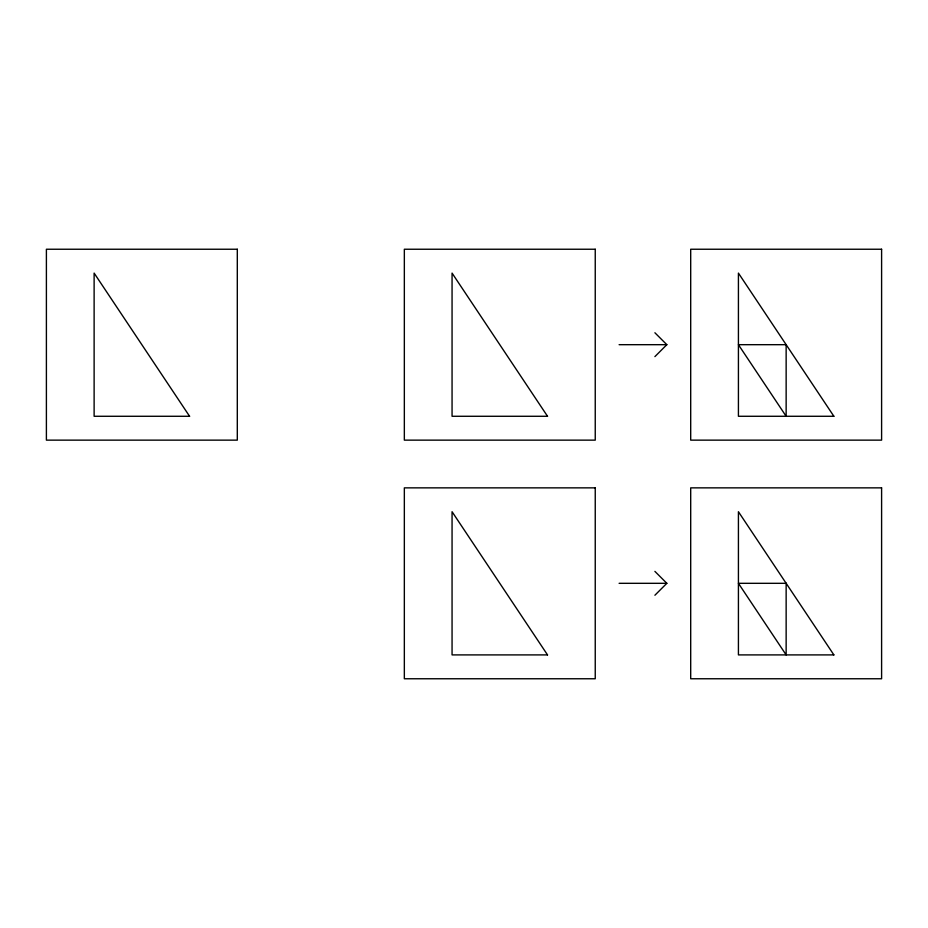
<?xml version="1.0" encoding="UTF-8"?>
<svg xmlns="http://www.w3.org/2000/svg" width="928" height="928" viewBox="0 0 928 928"><rect width="100%" height="100%" fill="white"/><g stroke="black" fill="none" stroke-linecap="round" stroke-linejoin="round"><path stroke-width="1.39" d="M654.901 356.619L666.838 344.682L654.901 332.758M654.901 595.242L666.838 583.318L654.901 571.381M619.104 344.682L666.838 344.682M619.104 583.318L666.838 583.318M237.301 249.238L46.4 249.238L46.4 440.139L237.301 440.139L237.301 249.238M595.242 249.238L404.341 249.238L404.341 440.139L595.242 440.139L595.242 249.238M881.6 249.238L690.699 249.238L690.699 440.139L881.6 440.139L881.6 249.238M786.144 344.682L738.421 344.682L786.144 416.278L786.144 344.682M189.579 416.278L94.122 416.278L94.122 273.099L189.579 416.278M547.52 416.278L452.064 416.278L452.064 273.099L547.52 416.278M833.878 416.278L738.421 416.278L738.421 273.099L833.878 416.278M595.242 487.861L404.341 487.861L404.341 678.762L595.242 678.762L595.242 487.861M881.6 487.861L690.699 487.861L690.699 678.762L881.6 678.762L881.6 487.861M786.144 583.318L738.421 583.318L786.144 654.901L786.144 583.318M547.52 654.901L452.064 654.901L452.064 511.722L547.52 654.901M833.878 654.901L738.421 654.901L738.421 511.722L833.878 654.901"/></g></svg>
